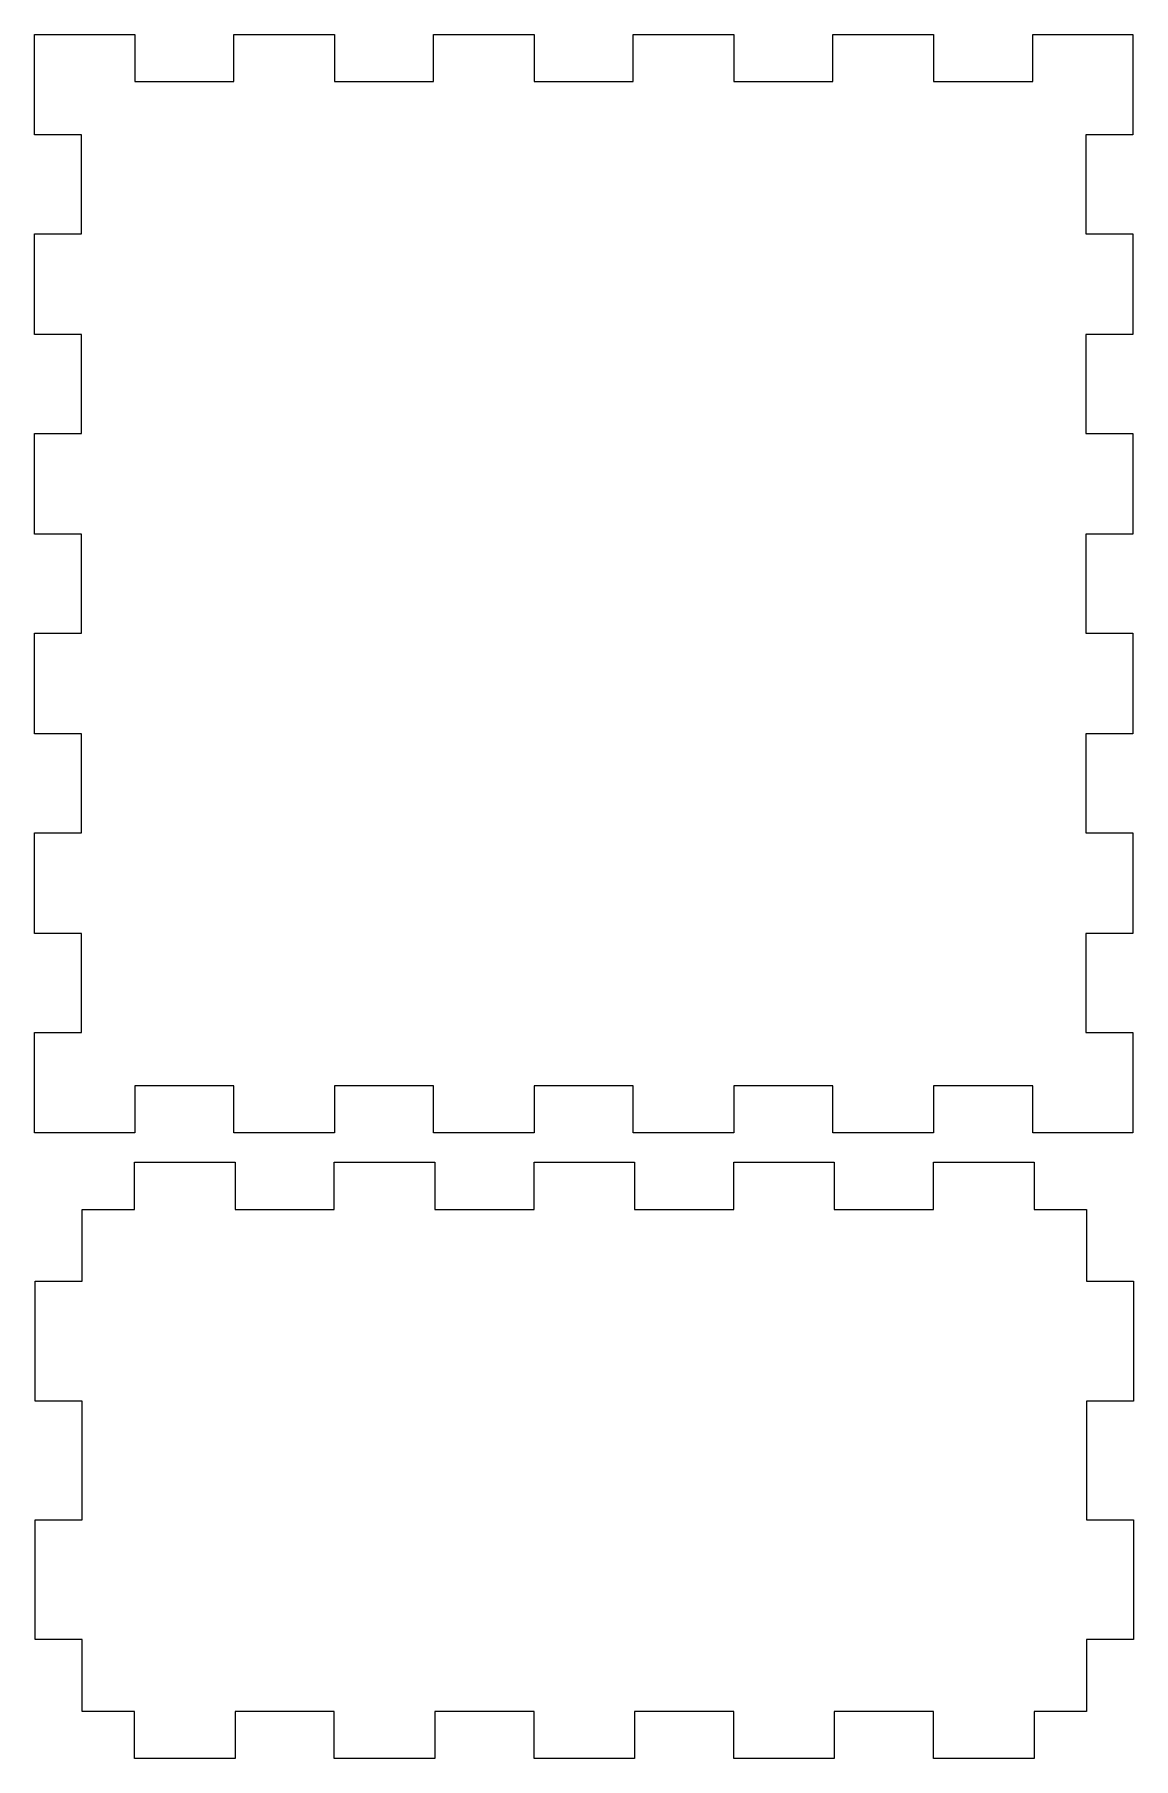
# Model space of a CAD drawing. Extents: x 30 to 465, y 50 to 270.
# Drawn here: x 171.4 to 311.5, y 50.5 to 270.2 of the extents above; entities that cross this region are included whole.
import ezdxf

# ---------------------------------------------------------------- set-up
doc = ezdxf.new("R2010")
doc.units = 0
doc.layers.add('cut', color=7, linetype='CONTINUOUS')

msp = doc.modelspace()

# ---------------------------------------------------------------- linework, layer by layer
at = {"layer": 'cut', "color": 5}
for p, q in [((171.370461, 270.219534), (184.142733, 270.219534)), ((171.370461, 257.447263), (171.370461, 270.219534)), ((184.142733, 270.219534), (184.142733, 264.219535)), ((196.780006, 264.219535), (196.780006, 270.219534)), ((196.780006, 270.219534), (209.597278, 270.219534)), ((209.597278, 270.219534), (209.597278, 264.219535)), ((222.234551, 264.219535), (222.234551, 270.219534)), ((222.234551, 270.219534), (235.051823, 270.219534)), ((235.051823, 270.219534), (235.051823, 264.219535)), ((247.689096, 264.219535), (247.689096, 270.219534)), ((247.689096, 270.219534), (260.506368, 270.219534)), ((260.506368, 270.219534), (260.506368, 264.219535)), ((273.143641, 264.219535), (273.143641, 270.219534)), ((273.143641, 270.219534), (285.960905, 270.219534)), ((285.960905, 270.219534), (285.960905, 264.219535)), ((298.598195, 264.219535), (298.598195, 270.219534)), ((298.598195, 270.219534), (311.370472, 270.219534)), ((311.370472, 270.219534), (311.370472, 257.447263)), ((184.142733, 264.219535), (196.780006, 264.219535)), ((209.597278, 264.219535), (222.234551, 264.219535)), ((235.051823, 264.219535), (247.689096, 264.219535)), ((260.506368, 264.219535), (273.143641, 264.219535)), ((285.960905, 264.219535), (298.598195, 264.219535)), ((177.370461, 257.447263), (171.370461, 257.447263)), ((177.370461, 244.809989), (177.370461, 257.447263)), ((311.370472, 257.447263), (305.370456, 257.447263)), ((305.370456, 257.447263), (305.370456, 244.809989)), ((171.370461, 231.992718), (171.370461, 244.809989)), ((171.370461, 244.809989), (177.370461, 244.809989)), ((305.370456, 244.809989), (311.370472, 244.809989)), ((311.370472, 244.809989), (311.370472, 231.992718)), ((177.370461, 231.992718), (171.370461, 231.992718)), ((177.370461, 219.355444), (177.370461, 231.992718)), ((311.370472, 231.992718), (305.370456, 231.992718)), ((305.370456, 231.992718), (305.370456, 219.355444)), ((171.370461, 206.538181), (171.370461, 219.355444)), ((171.370461, 219.355444), (177.370461, 219.355444)), ((305.370456, 219.355444), (311.370472, 219.355444)), ((311.370472, 219.355444), (311.370472, 206.538181)), ((177.370461, 206.538181), (171.370461, 206.538181)), ((177.370461, 193.900891), (177.370461, 206.538181)), ((311.370472, 206.538181), (305.370456, 206.538181)), ((305.370456, 206.538181), (305.370456, 193.900891)), ((171.370461, 181.083627), (171.370461, 193.900891)), ((171.370461, 193.900891), (177.370461, 193.900891)), ((305.370456, 193.900891), (311.370472, 193.900891)), ((311.370472, 193.900891), (311.370472, 181.083627)), ((177.370461, 181.083627), (171.370461, 181.083627)), ((177.370461, 168.446365), (177.370461, 181.083627)), ((311.370472, 181.083627), (305.370456, 181.083627)), ((305.370456, 181.083627), (305.370456, 168.446365)), ((171.370461, 155.629074), (171.370461, 168.446365)), ((171.370461, 168.446365), (177.370461, 168.446365)), ((305.370456, 168.446365), (311.370472, 168.446365)), ((311.370472, 168.446365), (311.370472, 155.629074)), ((177.370461, 155.629074), (171.370461, 155.629074)), ((177.370461, 142.991812), (177.370461, 155.629074)), ((311.370472, 155.629074), (305.370456, 155.629074)), ((305.370456, 155.629074), (305.370456, 142.991812)), ((171.370461, 130.219535), (171.370461, 142.991812)), ((171.370461, 142.991812), (177.370461, 142.991812)), ((305.370456, 142.991812), (311.370472, 142.991812)), ((311.370472, 142.991812), (311.370472, 130.219535)), ((196.780006, 136.219523), (184.142733, 136.219523)), ((184.142733, 136.219523), (184.142733, 130.219535)), ((196.780006, 130.219535), (196.780006, 136.219523)), ((222.234551, 136.219523), (209.597278, 136.219523)), ((209.597278, 136.219523), (209.597278, 130.219535)), ((222.234551, 130.219535), (222.234551, 136.219523)), ((247.689096, 136.219523), (235.051823, 136.219523)), ((235.051823, 136.219523), (235.051823, 130.219535)), ((247.689096, 130.219535), (247.689096, 136.219523)), ((273.143641, 136.219523), (260.506368, 136.219523)), ((260.506368, 136.219523), (260.506368, 130.219535)), ((273.143641, 130.219535), (273.143641, 136.219523)), ((298.598195, 136.219523), (285.960905, 136.219523)), ((285.960905, 136.219523), (285.960905, 130.219535)), ((298.598195, 130.219535), (298.598195, 136.219523)), ((184.142733, 130.219535), (171.370461, 130.219535)), ((209.597278, 130.219535), (196.780006, 130.219535)), ((235.051823, 130.219535), (222.234551, 130.219535)), ((260.506368, 130.219535), (247.689096, 130.219535)), ((285.960905, 130.219535), (273.143641, 130.219535)), ((311.370472, 130.219535), (298.598195, 130.219535)), ((184.13329, 120.458851), (184.13329, 126.458867)), ((184.13329, 126.458867), (196.950553, 126.458867)), ((196.950553, 126.458867), (196.950553, 120.458851)), ((209.587843, 120.458851), (209.587843, 126.458867)), ((209.587843, 126.458867), (222.405107, 126.458867)), ((222.405107, 126.458867), (222.405107, 120.458851)), ((235.042369, 120.458851), (235.042369, 126.458867)), ((235.042369, 126.458867), (247.85966, 126.458867)), ((247.85966, 126.458867), (247.85966, 120.458851)), ((260.496922, 120.458851), (260.496922, 126.458867)), ((260.496922, 126.458867), (273.314185, 126.458867)), ((273.314185, 126.458867), (273.314185, 120.458851)), ((285.951478, 120.458851), (285.951478, 126.458867)), ((285.951478, 126.458867), (298.768742, 126.458867)), ((298.768742, 126.458867), (298.768742, 120.458851)), ((177.451001, 120.458851), (184.13329, 120.458851)), ((177.451001, 111.303872), (177.451001, 120.458851)), ((196.950553, 120.458851), (209.587843, 120.458851)), ((222.405107, 120.458851), (235.042369, 120.458851)), ((247.85966, 120.458851), (260.496922, 120.458851)), ((273.314185, 120.458851), (285.951478, 120.458851)), ((298.768742, 120.458851), (305.451002, 120.458851)), ((305.451002, 120.458851), (305.451002, 111.303872)), ((171.451013, 96.013863), (171.451013, 111.303872)), ((171.451013, 111.303872), (177.451001, 111.303872)), ((305.451002, 111.303872), (311.451018, 111.303872)), ((311.451018, 111.303872), (311.451018, 96.013863)), ((177.451001, 96.013863), (171.451013, 96.013863)), ((177.451001, 80.903854), (177.451001, 96.013863)), ((311.451018, 96.013863), (305.451002, 96.013863)), ((305.451002, 96.013863), (305.451002, 80.903854)), ((171.451013, 65.613873), (171.451013, 80.903854)), ((171.451013, 80.903854), (177.451001, 80.903854)), ((305.451002, 80.903854), (311.451018, 80.903854)), ((311.451018, 80.903854), (311.451018, 65.613873)), ((177.451001, 65.613873), (171.451013, 65.613873)), ((177.451001, 56.458866), (177.451001, 65.613873)), ((311.451018, 65.613873), (305.451002, 65.613873)), ((305.451002, 65.613873), (305.451002, 56.458866)), ((184.13329, 56.458866), (177.451001, 56.458866)), ((184.13329, 50.45885), (184.13329, 56.458866)), ((209.587843, 56.458866), (196.950553, 56.458866)), ((196.950553, 56.458866), (196.950553, 50.45885)), ((209.587843, 50.45885), (209.587843, 56.458866)), ((235.042369, 56.458866), (222.405107, 56.458866)), ((222.405107, 56.458866), (222.405107, 50.45885)), ((235.042369, 50.45885), (235.042369, 56.458866)), ((260.496922, 56.458866), (247.85966, 56.458866)), ((247.85966, 56.458866), (247.85966, 50.45885)), ((260.496922, 50.45885), (260.496922, 56.458866)), ((285.951478, 56.458866), (273.314185, 56.458866)), ((273.314185, 56.458866), (273.314185, 50.45885)), ((285.951478, 50.45885), (285.951478, 56.458866)), ((305.451002, 56.458866), (298.768742, 56.458866)), ((298.768742, 56.458866), (298.768742, 50.45885)), ((196.950553, 50.45885), (184.13329, 50.45885)), ((222.405107, 50.45885), (209.587843, 50.45885)), ((247.85966, 50.45885), (235.042369, 50.45885)), ((273.314185, 50.45885), (260.496922, 50.45885)), ((298.768742, 50.45885), (285.951478, 50.45885))]:
    msp.add_line(p, q, dxfattribs=at)

doc.saveas('drawing.dxf')
